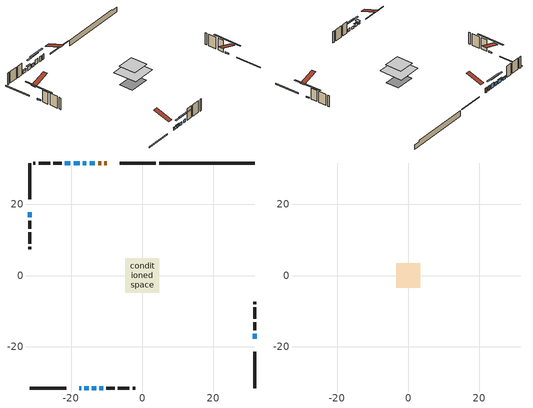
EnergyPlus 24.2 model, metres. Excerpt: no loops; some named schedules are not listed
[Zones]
conditioned space
 floor adiabatic (AdiabaticFloorConstruction): -4.85,-4.85 -4.85,4.85 4.85,4.85 4.85,-4.85 z2.9
 floor foundation (Slab1 construction): -3.96,-2.74 -3.96,2.74 3.96,2.74 3.96,-2.74 z-1.83
 wall outside (RimJoist1 construction): 3.86,31.61 -6.39,31.61 / -31.61,-31.61 -21.36,-31.61 / -31.61,31.61 -31.61,21.36 / 31.61,-31.61 31.61,-21.36 z0.46:0.76
 wall outside (AdiabaticWallConstruction 1): -10.01,31.61 -10.63,31.61 / -11.55,31.61 -12.41,31.61 z0.46:2.49
 wall outside (AdiabaticWallConstruction): -17.75,-31.61 -17.18,-31.61 z0.46:1.32; -16.26,-31.61 -15.09,-31.61 / -12.07,-31.61 -11,-31.61 z0.46:1.63; 31.61,-17.75 31.61,-16.37 / -31.61,17.75 -31.61,16.37 z0.46:0.92; -13.34,31.61 -14.81,31.61 z0.46:2.39; -15.74,31.61 -16.65,31.61 / -17.58,31.61 -19.31,31.61 z0.46:1.93; -20.24,31.61 -21.71,31.61 z0.46:1.43; -14.16,-31.61 -12.99,-31.61 z0.46:1.38
 wall outside (Wall1 construction): -22.64,31.61 -24.96,31.61 / -10.07,-31.61 -7.74,-31.61 / -31.61,15.44 -31.61,13.12 / 31.61,-15.44 31.61,-13.12 z0.46:5.34
 wall outside (Wall2 construction): -25.89,31.61 -29.12,31.61 / -6.81,-31.61 -3.59,-31.61 / -31.61,12.19 -31.61,8.97 / 31.61,-12.19 31.61,-8.97 z0.46:5.34
 wall outside (Wall3 construction): -30.04,31.61 -30.68,31.61 / -2.66,-31.61 -2.03,-31.61 / -31.61,8.04 -31.61,7.4 / 31.61,-8.04 31.61,-7.4 z0.46:5.34
 wall foundation (FoundationWall1 construction): 4.79,31.61,-1.83 4.79,31.61,0.46 28.93,31.61,0.46 28.93,31.61,-0.01 31.61,31.61,-0.01 31.61,31.61,-1.83
 window (WindowConstruction 7): -17.74,-31.61 -17.19,-31.61 z0.46:1.32
 window (WindowConstruction 6): -16.26,-31.61 -15.09,-31.61 z0.46:1.63
 window (WindowConstruction 8): 31.61,-17.74 31.61,-16.37 z0.46:0.92
 window (WindowConstruction 9): -31.61,17.74 -31.61,16.37 z0.46:0.92
 window (WindowConstruction): -13.34,31.61 -14.81,31.61 z0.46:2.39
 window (WindowConstruction 1): -15.74,31.61 -16.65,31.61 z0.46:1.93
 window (WindowConstruction 2): -17.58,31.61 -19.31,31.61 z0.46:1.93
 window (WindowConstruction 3): -20.24,31.61 -21.71,31.61 z0.46:1.43
 window (WindowConstruction 4): -14.16,-31.61 -12.99,-31.61 z0.46:1.37
 window (WindowConstruction 5): -12.06,-31.61 -11,-31.61 z0.46:1.63
 door (Door): -10.01,31.61 -10.62,31.61 z0.46:2.49
 door (Door 1): -11.55,31.61 -12.41,31.61 z0.46:2.49
 ceiling adiabatic (AdiabaticFloorConstruction): 4.85,-4.85 4.85,4.85 -4.85,4.85 -4.85,-4.85 z2.9
attic - vented
 floor to conditioned space (Floor1 construction Reversed): -3.43,-3.43 -3.43,3.43 3.43,3.43 3.43,-3.43 z5.34
 roof outside (Roof1 construction): -9.08,31.61,5.34 -9.08,24.94,7.56 -7.32,24.94,7.56 -7.32,31.61,5.34; -18.67,-31.61,5.34 -18.67,-24.94,7.56 -20.43,-24.94,7.56 -20.43,-31.61,5.34; -31.61,18.67,5.34 -24.94,18.67,7.56 -24.94,20.43,7.56 -31.61,20.43,5.34; 31.61,-18.67,5.34 24.94,-18.67,7.56 24.94,-20.43,7.56 31.61,-20.43,5.34
shading: -16.89,-31.61 -18.04,-31.61 -18.04,-32.83 -16.89,-32.83 z1.62; -14.89,-31.61 -16.46,-31.61 -16.46,-32.02 -14.89,-32.02 z1.83; 31.61,-11.29 31.61,-22.83 32.02,-22.83 32.02,-11.29 z6; -31.61,11.29 -31.61,22.83 -32.02,22.83 -32.02,11.29 z6; -17.45,31.61 -10.7,31.61 -10.7,32.02 -17.45,32.02 z5.03; -19.29,31.61 -13.1,31.61 -13.1,32.02 -19.29,32.02 z4.57; -19.51,31.61 -17.38,31.61 -17.38,32.02 -19.51,32.02 z2.13; -21.91,31.61 -20.04,31.61 -20.04,32.02 -21.91,32.02 z1.63; -10.35,-31.61 -16.8,-31.61 -16.8,-32.02 -10.35,-32.02 z4.01; -8.36,-31.61 -14.7,-31.61 -14.7,-32.02 -8.36,-32.02 z4.27
[Building]
Building 1: Terrain=Suburbs
[Site:Location]
Edmonton Intl AP_AB: Latitude {deg}=53.31; Longitude {deg}=-113.58; Time Zone {hr}=-7; Elevation {m}=723; Keep Site Location Information=Yes
[Site:GroundTemperature:Shallow]
-1.56185, -3.61833, -3.78302, -2.80711, 1.11059, 5.01004, 8.39065, 10.5322, 10.7141, 8.97234, 5.67794, 1.89811
[Site:WaterMainsTemperature]
Calculation Method=Schedule; Temperature Schedule=mains temperature schedule
[Material] Roughness=Rough; Thermal Absorptance=0.9
Name | Thickness {m} | Conductivity {W/m-K} | Density {kg/m3} | Specific Heat {J/kg-K} | Solar Absorptance | Visible Absorptance
asphalt or fiberglass shingles | 0.00635 | 0.162714 | 1121.4 | 1465.45 | 0.4 | 0.4
ceiling loosefill ins | 0.254 | 0.0480833 | 16.02 | 1046.75 | 0.7 | 0.7
ceiling stud and cavity | 0.1397 | 0.175137 | 65.682 | 1177.47 | 0.7 | 0.7
concrete 4.0 in. | 0.1016 | 1.803125 | 2242.8 | 837.4 | 0.7 | 0.7
concrete 8.0 in. | 0.2032 | 1.803125 | 2242.8 | 837.4 | 0.7 | 0.7
door material | 0.04445 | 0.0451087 | 512.64 | 1214.23 | 0.7 | 0.7
exterior vertical ins | 0.0457286 | 0.029427 | 32.04 | 1214.23 | 0.7 | 0.7
floor covering | 0.0127 | 0.0433444 | 54.468 | 1339.84 | 0.6 | 0.6
floor rigid ins; wall rigid ins | 0.512978 | 0.029427 | 32.04 | 1214.23 | 0.7 | 0.7
floor stud and cavity | 0.1397 | 1.75129 | 37.0049 | 1207.88 | 0.7 | 0.7
furniture material conditioned space 1 | 0.1524 | 0.115458 | 640.8 | 1214.23 | 0.6 | 0.6
gypsum board | 0.0127 | 0.160291 | 801 | 837.4 | 0.6 | 0.6
gypsum board 1 | 0.0127 | 0.160291 | 801 | 837.4 | 0.7 | 0.7
osb sheathing 0.5 in. | 0.0127 | 0.115458 | 512.64 | 1214.23 | 0.7 | 0.7
osb sheathing 0.75 in. | 0.01905 | 0.115458 | 512.64 | 1214.23 | 0.7 | 0.7
osb sheathing 2.0 in. | 0.0508 | 0.115458 | 512.64 | 1214.23 | 0.7 | 0.7
rim joist stud and cavity | 0.0508 | 0.0296939 | 125.044 | 1163.47 | 0.6 | 0.6
wall stud and cavity | 0.1397 | 0.0951301 | 139.0536 | 1170.24 | 0.7 | 0.7
wall stud and cavity 1 | 0.1397 | 0.0944506 | 139.0536 | 1170.24 | 0.7 | 0.7
wall stud and cavity 2 | 0.1397 | 0.104119 | 139.0536 | 1170.24 | 0.7 | 0.7
wall stud and cavity 3 | 0.0889 | 0.380278 | 52.3479 | 1209.89 | 0.7 | 0.7
wall stud and cavity 4 | 0.0889 | 0.391764 | 83.0341 | 1211.67 | 0.7 | 0.7
wood siding | 0.0254 | 0.102417 | 544.68 | 1172.36 | 0.4 | 0.4
wood siding 1; wood siding 2; wood siding 3 | 0.0254 | 0.102417 | 544.68 | 1172.36 | 0.7 | 0.7
[WindowMaterial:SimpleGlazingSystem]
Name | U-Factor {W/m2-K} | Solar Heat Gain Coefficient
WindowMaterial | 2.99287 | 0.57
WindowMaterial 1 | 2.35012 | 0.56
WindowMaterial 2 | 2.37795 | 0.52
WindowMaterial 3 | 2.35637 | 0.53
WindowMaterial 4 | 2.42223 | 0.5
WindowMaterial 5 | 2.39725 | 0.51
WindowMaterial 6 | 3.30232 | 0.66
WindowMaterial 7 | 2.98833 | 0.6
WindowMaterial 8 | 2.99742 | 0.59
WindowMaterial 9 | 3.03659 | 0.46
[Construction]
AdiabaticFloorConstruction: floor stud and cavity, floor rigid ins, osb sheathing 0.75 in., floor covering
AdiabaticWallConstruction: wood siding 2, wall rigid ins, wall stud and cavity 3, gypsum board
AdiabaticWallConstruction 1: wood siding 3, wall rigid ins, wall stud and cavity 3, gypsum board
Door; Door 1: door material
Floor1 construction Reversed: gypsum board, ceiling stud and cavity, ceiling loosefill ins
FoundationWall1 construction: concrete 8.0 in., gypsum board 1
furniture construction conditioned space 1: furniture material conditioned space 1
PartitionWallConstruction: gypsum board, wall stud and cavity 4, gypsum board
RimJoist1 construction: wood siding 1, osb sheathing 2.0 in., rim joist stud and cavity
Roof1 construction: asphalt or fiberglass shingles
Slab1 construction: concrete 4.0 in.
Wall1 construction: wood siding, osb sheathing 0.5 in., wall stud and cavity, gypsum board
Wall2 construction: wood siding, osb sheathing 0.5 in., wall stud and cavity 1, gypsum board
Wall3 construction: wood siding, osb sheathing 0.5 in., wall stud and cavity 2, gypsum board
WindowConstruction: WindowMaterial
WindowConstruction 1: WindowMaterial 1
WindowConstruction 2: WindowMaterial 2
WindowConstruction 3: WindowMaterial 3
WindowConstruction 4: WindowMaterial 4
WindowConstruction 5: WindowMaterial 5
WindowConstruction 6: WindowMaterial 6
WindowConstruction 7: WindowMaterial 7
WindowConstruction 8: WindowMaterial 8
WindowConstruction 9: WindowMaterial 9
[Zone] Multiplier=1; Part of Total Floor Area=Yes
Name | Volume {m3}
attic - vented | 16.9498
conditioned space | 349.1
[Space]
Name | Zone | Volume {m3}
attic - vented 1 | attic - vented | 16.9498
conditioned space 1 | conditioned space | 349.1
[ZoneInfiltration:EffectiveLeakageArea]
infil attic - vented 1: Zone or Space=attic - vented 1; Schedule=Always On Discrete; Effective Air Leakage Area {cm2}=1632.7; Stack Coefficient=0.00015468; Wind Coefficient=8.40306e-06
[ZoneMixing]
whole house fan mix: Zone or Space=attic - vented; Schedule=Always On Continuous; Design Flow Rate Calculation Method=Flow/Zone; Design Flow Rate {m3/s}=0; Source Zone or Space=conditioned space
[SurfaceProperty:ExposedFoundationPerimeter]
Slab1: Exposed Perimeter Calculation Method=TotalExposedPerimeter; Total Exposed Perimeter {m}=26.822
[InternalMass] Zone or ZoneList=conditioned space; Space or SpaceList=conditioned space 1
Name | Construction | Surface Area {m2}
furniture mass conditioned space 1 | furniture construction conditioned space 1 | 54.96
partition wall mass | PartitionWallConstruction | 137.4
[Lights]
interior lighting: Zone or ZoneList or Space or SpaceList=conditioned space 1; Schedule=interior lighting schedule; Design Level Calculation Method=LightingLevel; Lighting Level {W}=343.2; Return Air Fraction=0; Fraction Radiant=0.6; Fraction Visible=0.2; Fraction Replaceable=1
[People]
occupants: Zone or ZoneList or Space or SpaceList=conditioned space 1; Number of People Schedule=occupants schedule; Number of People Calculation Method=People; Number of People=3; Fraction Radiant=0.314171; Sensible Heat Fraction=0.56303; Activity Level Schedule=occupants activity schedule; Carbon Dioxide Generation Rate {m3/s-W}=0; Enable ASHRAE 55 Comfort Warnings=No; Mean Radiant Temperature Calculation Type=EnclosureAveraged
[ElectricEquipment] Zone or ZoneList or Space or SpaceList=conditioned space 1; Design Level Calculation Method=EquipmentLevel
Name | Schedule | Design Level {W} | Fraction Latent | Fraction Radiant | Fraction Lost
clothes dryer | clothes dryer schedule | 140.772 | 0.015 | 0.081 | 0.85
clothes washer | clothes washer schedule | 32.1985 | 0.03 | 0.162 | 0.7
cooking range | cooking range schedule | 215.147 | 0.08 | 0.432 | 0.2
dishwasher | dishwasher schedule | 66.8632 | 0.3 | 0.18 | 0.4
fridge | fridge schedule | 72.9452 | 0 | 0.6 | 0
mech vent bath fan 0 | mech vent bath fan 0 schedule | 50.2 | 0 | 0 | 1
mech vent bath fan 1 | mech vent bath fan 1 schedule | 50.2 | 0 | 0 | 1
mech vent house fan | mech vent house fan schedule | 0 | 0 | 0 | 1
mech vent house fan cfis | mech vent house fan cfis schedule | 0 | 0 | 0 | 0
mech vent range fan 0 | mech vent range fan 0 schedule | 57 | 0 | 0 | 1
misc plug loads | misc plug loads schedule | 494.7 | 0.045 | 0.513 | 0.1
whole house fan | Always On Discrete | 0 | 0 | 0 | 1
[OtherEquipment] Zone or ZoneList or Space or SpaceList=conditioned space 1; Design Level Calculation Method=EquipmentLevel
Name | Fuel Type | Schedule | Design Level {W} | Fraction Latent | Fraction Radiant | Fraction Lost
clothes dryer 1 | Electricity | clothes dryer schedule | 0 | 0.015 | 0.081 | 0.85
cooking range 1 | Electricity | cooking range schedule | 0 | 0.08 | 0.432 | 0.2
general water use latent | None | general water use schedule | 62.594 | 1 | 0 | 0
general water use sensible | None | general water use schedule | -61.6891 | 0 | 0.6 | 0
mech vent house fan latent load | None | Always On Discrete | 0 | 1 | 0 | 0
mech vent house fan sensible load | None | Always On Discrete | 0 | 0 | 0 | 0
water heater energy adjustment1 | NaturalGas | Always On Discrete | 0.01 | 0 | 0 | 1
[ZoneInfiltration:DesignFlowRate] Zone or ZoneList or Space or SpaceList=conditioned space 1; Schedule=Always On Discrete; Design Flow Rate Calculation Method=Flow/Zone; Design Flow Rate {m3/s}=0
infil flow; natural vent flow; whole house fan flow
[AvailabilityManager:Scheduled]
furnace airloop Availability Manager: Schedule=Always On Discrete
[Foundation:Kiva]
Foundation Kiva 1: Initial Indoor Air Temperature {C}=18; Wall Height Above Grade {m}=0.460004; Wall Depth Below Slab {m}=0.2032; Custom Block Material Name 1=exterior vertical ins; Custom Block Depth 1 {m}=2.28999; Custom Block X Position 1 {m}=0.2159; Custom Block Z Position 1 {m}=0
[Foundation:Kiva:Settings]
Soil Conductivity {W/m-K}=0.849921; Soil Density {kg/m3}=1842.3; Soil Specific Heat {J/kg-K}=418.7; Ground Solar Absorptivity=0.9; Ground Thermal Absorptivity=0.9; Ground Surface Roughness {m}=0.03; Far-Field Width {m}=40; Deep-Ground Boundary Condition=ZeroFlux; Deep-Ground Depth {m}=40; Minimum Cell Dimension {m}=0.2; Maximum Cell Growth Coefficient=3; Simulation Timestep=Timestep
[Exterior:Lights]
exterior lighting: Schedule=exterior lighting schedule; Design Level {W}=75.6
[EnergyManagementSystem:GlobalVariable]
furnace_airloop_Fan_RTF
infil_program_Qfan
infil_program_Qinf
natural_vent_program_Qnv
natural_vent_program_Qwhf
[EnergyManagementSystem:Sensor]
Name | Output:Variable or Output:Meter Index Key | Output:Variable or Output:Meter
airflow_gain | infil flow | Infiltration Sensible Heat Gain Energy
airflow_gain_1 | natural vent flow | Infiltration Sensible Heat Gain Energy
airflow_gain_2 | whole house fan flow | Infiltration Sensible Heat Gain Energy
airflow_loss | infil flow | Infiltration Sensible Heat Loss Energy
airflow_loss_1 | natural vent flow | Infiltration Sensible Heat Loss Energy
airflow_loss_2 | whole house fan flow | Infiltration Sensible Heat Loss Energy
clg_load_cond |  | Cooling:EnergyTransfer:Zone:CONDITIONED SPACE
clg_sp_s; clg_sp_s_1 | cooling setpoint | Schedule Value
clothes_dryer_exhaust_0_sch_s | clothes dryer exhaust 0 schedule | Schedule Value
cool_season | cooling season schedule | Schedule Value
htg_load_cond |  | Heating:EnergyTransfer:Zone:CONDITIONED SPACE
htg_sp_s; htg_sp_s_1 | heating setpoint | Schedule Value
ig_ee_conv | clothes dryer | Electric Equipment Convective Heating Energy
ig_ee_conv_2 | cooking range | Electric Equipment Convective Heating Energy
ig_ee_conv_4 | fridge | Electric Equipment Convective Heating Energy
ig_ee_conv_5 | misc plug loads | Electric Equipment Convective Heating Energy
ig_ee_conv_6 | whole house fan | Electric Equipment Convective Heating Energy
ig_ee_rad | clothes dryer | Electric Equipment Radiant Heating Energy
ig_ee_rad_2 | cooking range | Electric Equipment Radiant Heating Energy
ig_ee_rad_4 | fridge | Electric Equipment Radiant Heating Energy
ig_ee_rad_5 | misc plug loads | Electric Equipment Radiant Heating Energy
ig_ee_rad_6 | whole house fan | Electric Equipment Radiant Heating Energy
ig_lgt_conv | interior lighting | Lights Convective Heating Energy
ig_lgt_rad | interior lighting | Lights Radiant Heating Energy
ig_lgt_vis | interior lighting | Lights Visible Radiation Heating Energy
ig_oe_conv | clothes dryer 1 | Other Equipment Convective Heating Energy
ig_oe_conv_1 | cooking range 1 | Other Equipment Convective Heating Energy
ig_oe_conv_2 | general water use latent | Other Equipment Convective Heating Energy
ig_oe_conv_3 | general water use sensible | Other Equipment Convective Heating Energy
ig_oe_conv_4 | water heater energy adjustment1 | Other Equipment Convective Heating Energy
ig_oe_rad | clothes dryer 1 | Other Equipment Radiant Heating Energy
ig_oe_rad_1 | cooking range 1 | Other Equipment Radiant Heating Energy
ig_oe_rad_2 | general water use latent | Other Equipment Radiant Heating Energy
ig_oe_rad_3 | general water use sensible | Other Equipment Radiant Heating Energy
ig_oe_rad_4 | water heater energy adjustment1 | Other Equipment Radiant Heating Energy
ig_ppl_conv | occupants | People Convective Heating Energy
ig_ppl_rad | occupants | People Radiant Heating Energy
im_conv | furniture mass conditioned space 1 | Surface Inside Face Convection Heat Gain Energy
im_conv_1 | partition wall mass | Surface Inside Face Convection Heat Gain Energy
im_ig | furniture mass conditioned space 1 | Surface Inside Face Internal Gains Radiation Heat Gain Energy
im_ig_1 | partition wall mass | Surface Inside Face Internal Gains Radiation Heat Gain Energy
im_lgt | furniture mass conditioned space 1 | Surface Inside Face Lights Radiation Heat Gain Energy
im_lgt_1 | partition wall mass | Surface Inside Face Lights Radiation Heat Gain Energy
im_sol | furniture mass conditioned space 1 | Surface Inside Face Solar Radiation Heat Gain Energy
im_sol_1 | partition wall mass | Surface Inside Face Solar Radiation Heat Gain Energy
im_surf | furniture mass conditioned space 1 | Surface Inside Face Net Surface Thermal Radiation Heat Gain Energy
im_surf_1 | partition wall mass | Surface Inside Face Net Surface Thermal Radiation Heat Gain Energy
mech_vent_bath_fan_0_sch_s | mech vent bath fan 0 schedule | Schedule Value
mech_vent_bath_fan_1_sch_s | mech vent bath fan 1 schedule | Schedule Value
mech_vent_range_fan_0_sch_s | mech vent range fan 0 schedule | Schedule Value
mv_conv | mech vent bath fan 0 | Electric Equipment Convective Heating Energy
mv_conv_1 | mech vent bath fan 1 | Electric Equipment Convective Heating Energy
mv_conv_2 | mech vent house fan | Electric Equipment Convective Heating Energy
mv_conv_3 | mech vent house fan cfis | Electric Equipment Convective Heating Energy
mv_conv_4 | mech vent range fan 0 | Electric Equipment Convective Heating Energy
mv_conv_5 | mech vent house fan latent load | Other Equipment Convective Heating Energy
mv_conv_6 | mech vent house fan sensible load | Other Equipment Convective Heating Energy
mv_rad | mech vent bath fan 0 | Electric Equipment Radiant Heating Energy
mv_rad_1 | mech vent bath fan 1 | Electric Equipment Radiant Heating Energy
mv_rad_2 | mech vent house fan | Electric Equipment Radiant Heating Energy
mv_rad_3 | mech vent house fan cfis | Electric Equipment Radiant Heating Energy
mv_rad_4 | mech vent range fan 0 | Electric Equipment Radiant Heating Energy
mv_rad_5 | mech vent house fan latent load | Other Equipment Radiant Heating Energy
mv_rad_6 | mech vent house fan sensible load | Other Equipment Radiant Heating Energy
natural_vent_s | natural vent schedule | Schedule Value
out_pb_s |  | Site Outdoor Air Barometric Pressure
out_wt_s |  | Site Outdoor Air Humidity Ratio
site_vw_s |  | Site Wind Speed
ss_back_out | Window1 | Surface Window Shortwave from Zone Back Out Window Heat Transfer Rate
ss_back_out_1 | Window10 | Surface Window Shortwave from Zone Back Out Window Heat Transfer Rate
ss_back_out_2 | Window11 | Surface Window Shortwave from Zone Back Out Window Heat Transfer Rate
ss_back_out_3 | Window12 | Surface Window Shortwave from Zone Back Out Window Heat Transfer Rate
ss_back_out_4 | Window2 | Surface Window Shortwave from Zone Back Out Window Heat Transfer Rate
ss_back_out_5 | Window3 | Surface Window Shortwave from Zone Back Out Window Heat Transfer Rate
ss_back_out_6 | Window5 | Surface Window Shortwave from Zone Back Out Window Heat Transfer Rate
ss_back_out_7 | Window7 | Surface Window Shortwave from Zone Back Out Window Heat Transfer Rate
ss_back_out_8 | Window8 | Surface Window Shortwave from Zone Back Out Window Heat Transfer Rate
ss_back_out_9 | Window9 | Surface Window Shortwave from Zone Back Out Window Heat Transfer Rate
ss_conv | Door1 | Surface Inside Face Convection Heat Gain Energy
ss_conv_1 | Door2 | Surface Inside Face Convection Heat Gain Energy
ss_conv_10 | Window8 | Surface Inside Face Convection Heat Gain Energy
ss_conv_11 | Window9 | Surface Inside Face Convection Heat Gain Energy
ss_conv_2 | Window1 | Surface Inside Face Convection Heat Gain Energy
ss_conv_3 | Window10 | Surface Inside Face Convection Heat Gain Energy
ss_conv_4 | Window11 | Surface Inside Face Convection Heat Gain Energy
ss_conv_5 | Window12 | Surface Inside Face Convection Heat Gain Energy
ss_conv_6 | Window2 | Surface Inside Face Convection Heat Gain Energy
ss_conv_7 | Window3 | Surface Inside Face Convection Heat Gain Energy
ss_conv_8 | Window5 | Surface Inside Face Convection Heat Gain Energy
ss_conv_9 | Window7 | Surface Inside Face Convection Heat Gain Energy
ss_ig | Door1 | Surface Inside Face Internal Gains Radiation Heat Gain Energy
ss_ig_1 | Door2 | Surface Inside Face Internal Gains Radiation Heat Gain Energy
ss_ig_10 | Window8 | Surface Inside Face Internal Gains Radiation Heat Gain Energy
ss_ig_11 | Window9 | Surface Inside Face Internal Gains Radiation Heat Gain Energy
ss_ig_2 | Window1 | Surface Inside Face Internal Gains Radiation Heat Gain Energy
ss_ig_3 | Window10 | Surface Inside Face Internal Gains Radiation Heat Gain Energy
ss_ig_4 | Window11 | Surface Inside Face Internal Gains Radiation Heat Gain Energy
ss_ig_5 | Window12 | Surface Inside Face Internal Gains Radiation Heat Gain Energy
ss_ig_6 | Window2 | Surface Inside Face Internal Gains Radiation Heat Gain Energy
ss_ig_7 | Window3 | Surface Inside Face Internal Gains Radiation Heat Gain Energy
ss_ig_8 | Window5 | Surface Inside Face Internal Gains Radiation Heat Gain Energy
ss_ig_9 | Window7 | Surface Inside Face Internal Gains Radiation Heat Gain Energy
ss_lgt | Door1 | Surface Inside Face Lights Radiation Heat Gain Energy
ss_lgt_1 | Door2 | Surface Inside Face Lights Radiation Heat Gain Energy
ss_sol | Door1 | Surface Inside Face Solar Radiation Heat Gain Energy
ss_sol_1 | Door2 | Surface Inside Face Solar Radiation Heat Gain Energy
ss_surf | Door1 | Surface Inside Face Net Surface Thermal Radiation Heat Gain Energy
ss_surf_1 | Door2 | Surface Inside Face Net Surface Thermal Radiation Heat Gain Energy
ss_surf_10 | Window8 | Surface Inside Face Net Surface Thermal Radiation Heat Gain Energy
ss_surf_11 | Window9 | Surface Inside Face Net Surface Thermal Radiation Heat Gain Energy
ss_surf_2 | Window1 | Surface Inside Face Net Surface Thermal Radiation Heat Gain Energy
ss_surf_3 | Window10 | Surface Inside Face Net Surface Thermal Radiation Heat Gain Energy
ss_surf_4 | Window11 | Surface Inside Face Net Surface Thermal Radiation Heat Gain Energy
ss_surf_5 | Window12 | Surface Inside Face Net Surface Thermal Radiation Heat Gain Energy
ss_surf_6 | Window2 | Surface Inside Face Net Surface Thermal Radiation Heat Gain Energy
ss_surf_7 | Window3 | Surface Inside Face Net Surface Thermal Radiation Heat Gain Energy
ss_surf_8 | Window5 | Surface Inside Face Net Surface Thermal Radiation Heat Gain Energy
ss_surf_9 | Window7 | Surface Inside Face Net Surface Thermal Radiation Heat Gain Energy
ss_trans_in | Window1 | Surface Window Transmitted Solar Radiation Rate
ss_trans_in_1 | Window10 | Surface Window Transmitted Solar Radiation Rate
ss_trans_in_2 | Window11 | Surface Window Transmitted Solar Radiation Rate
ss_trans_in_3 | Window12 | Surface Window Transmitted Solar Radiation Rate
ss_trans_in_4 | Window2 | Surface Window Transmitted Solar Radiation Rate
ss_trans_in_5 | Window3 | Surface Window Transmitted Solar Radiation Rate
ss_trans_in_6 | Window5 | Surface Window Transmitted Solar Radiation Rate
ss_trans_in_7 | Window7 | Surface Window Transmitted Solar Radiation Rate
ss_trans_in_8 | Window8 | Surface Window Transmitted Solar Radiation Rate
ss_trans_in_9 | Window9 | Surface Window Transmitted Solar Radiation Rate
ss_trans_out | Window1 | Surface Inside Face Initial Transmitted Diffuse Transmitted Out Window Solar Radiation Rate
ss_trans_out_1 | Window10 | Surface Inside Face Initial Transmitted Diffuse Transmitted Out Window Solar Radiation Rate
ss_trans_out_2 | Window11 | Surface Inside Face Initial Transmitted Diffuse Transmitted Out Window Solar Radiation Rate
ss_trans_out_3 | Window12 | Surface Inside Face Initial Transmitted Diffuse Transmitted Out Window Solar Radiation Rate
ss_trans_out_4 | Window2 | Surface Inside Face Initial Transmitted Diffuse Transmitted Out Window Solar Radiation Rate
ss_trans_out_5 | Window3 | Surface Inside Face Initial Transmitted Diffuse Transmitted Out Window Solar Radiation Rate
ss_trans_out_6 | Window5 | Surface Inside Face Initial Transmitted Diffuse Transmitted Out Window Solar Radiation Rate
ss_trans_out_7 | Window7 | Surface Inside Face Initial Transmitted Diffuse Transmitted Out Window Solar Radiation Rate
ss_trans_out_8 | Window8 | Surface Inside Face Initial Transmitted Diffuse Transmitted Out Window Solar Radiation Rate
ss_trans_out_9 | Window9 | Surface Inside Face Initial Transmitted Diffuse Transmitted Out Window Solar Radiation Rate
s_conv | Floor1 | Surface Inside Face Convection Heat Gain Energy
s_conv_1 | FoundationWall1 | Surface Inside Face Convection Heat Gain Energy
s_conv_10 | Wall1:180 | Surface Inside Face Convection Heat Gain Energy
s_conv_11 | Wall1:270 | Surface Inside Face Convection Heat Gain Energy
s_conv_12 | Wall1:90 | Surface Inside Face Convection Heat Gain Energy
s_conv_13 | Wall2:0 | Surface Inside Face Convection Heat Gain Energy
s_conv_14 | Wall2:180 | Surface Inside Face Convection Heat Gain Energy
s_conv_15 | Wall2:270 | Surface Inside Face Convection Heat Gain Energy
s_conv_16 | Wall2:90 | Surface Inside Face Convection Heat Gain Energy
s_conv_17 | Wall3:0 | Surface Inside Face Convection Heat Gain Energy
s_conv_18 | Wall3:180 | Surface Inside Face Convection Heat Gain Energy
s_conv_19 | Wall3:270 | Surface Inside Face Convection Heat Gain Energy
s_conv_2 | inferred conditioned ceiling | Surface Inside Face Convection Heat Gain Energy
s_conv_20 | Wall3:90 | Surface Inside Face Convection Heat Gain Energy
s_conv_3 | inferred conditioned floor | Surface Inside Face Convection Heat Gain Energy
s_conv_4 | RimJoist1:0 | Surface Inside Face Convection Heat Gain Energy
s_conv_5 | RimJoist1:180 | Surface Inside Face Convection Heat Gain Energy
s_conv_6 | RimJoist1:270 | Surface Inside Face Convection Heat Gain Energy
s_conv_7 | RimJoist1:90 | Surface Inside Face Convection Heat Gain Energy
s_conv_8 | Slab1 | Surface Inside Face Convection Heat Gain Energy
s_conv_9 | Wall1:0 | Surface Inside Face Convection Heat Gain Energy
s_ig | Floor1 | Surface Inside Face Internal Gains Radiation Heat Gain Energy
s_ig_1 | FoundationWall1 | Surface Inside Face Internal Gains Radiation Heat Gain Energy
s_ig_10 | Wall1:180 | Surface Inside Face Internal Gains Radiation Heat Gain Energy
s_ig_11 | Wall1:270 | Surface Inside Face Internal Gains Radiation Heat Gain Energy
s_ig_12 | Wall1:90 | Surface Inside Face Internal Gains Radiation Heat Gain Energy
